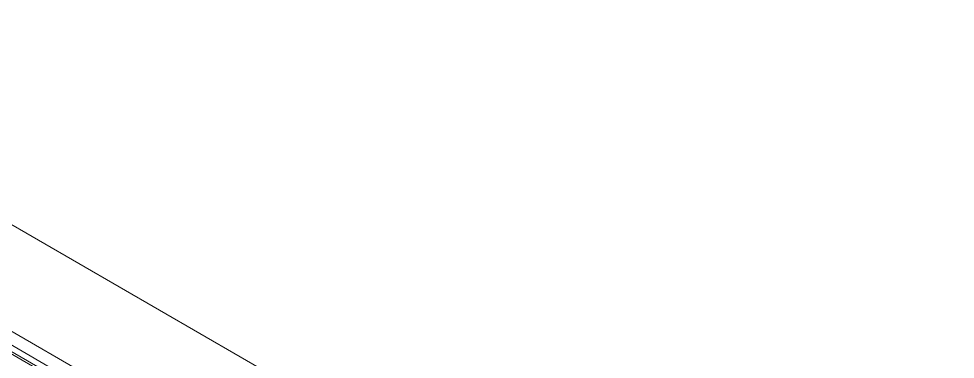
# Model space of a CAD drawing. Header units: inches. Extents: x 0.1 to 10.9, y 0 to 8.5.
# Drawn here: x 8.803 to 10.229, y 3.179 to 3.697 of the extents above; entities that cross this region are included whole.
import ezdxf

# ---------------------------------------------------------------- set-up
doc = ezdxf.new("R2010")
doc.units = ezdxf.units.IN
doc.header["$MEASUREMENT"] = 0

msp = doc.modelspace()

# ---------------------------------------------------------------- linework, layer by layer
at = {"color": 7, "linetype": 'Continuous', "lineweight": 18}
for p, q in [((10.2286, 2.5547), (8.1407, 3.76)), ((10.0879, 2.4734), (8, 3.6788)), ((7.9703, 3.6616), (10.0582, 2.4563)), ((10.0613, 2.4581), (7.9734, 3.6634)), ((10.0879, 2.4526), (8, 3.6579))]:
    msp.add_line(p, q, dxfattribs=at)

doc.saveas('drawing.dxf')
